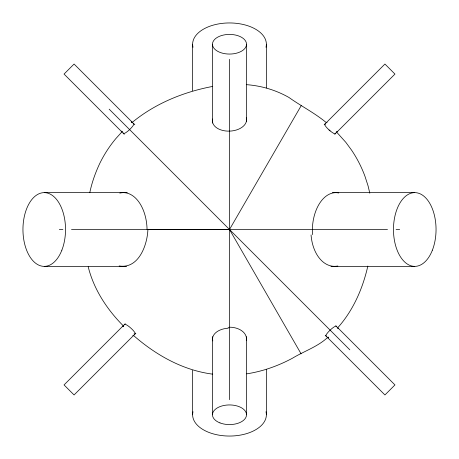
<?xml version="1.0" encoding="UTF-8"?>
<svg xmlns="http://www.w3.org/2000/svg" width="459" height="459" viewBox="0 0 459 459"><rect width="100%" height="100%" fill="white"/><g stroke="black" fill="none" stroke-linecap="round" stroke-linejoin="round"><path stroke-width="0.69" d="M147.896 229.5C147.35 245.112 138.595 269.192 119.156 265.962M89.775 192.734C91.863 182.596 95.363 172.779 99.769 163.421A122.06 122.06 0 0 1 115.714 138.756L122.455 131.291M367.831 266.077C362.794 288.43 353.304 310.175 338.013 327.456M301.081 353.809L229.5 229.5L301.368 105.358M337.881 328.443L338.145 328.133L337.83 328.386M121.853 131.119L121.492 131.504L121.819 131.257M328.311 337.572L327.961 337.939L328.369 337.635M131.521 122.255L131.888 121.87L131.463 122.197M125.284 323.687L64.042 384.929L74.071 394.958L135.818 333.211M324.192 124.779L384.929 64.042L394.958 74.071L334.726 134.303M328.162 336.998C317.886 346.74 304.231 351.078 292.354 358.272C278.131 365.909 262.726 371.377 246.758 373.838M132.054 122.524C155.027 103.527 183.577 91.915 212.706 86.418M44.236 192.631L127.321 192.631M332.396 192.631L414.764 192.631M59.326 229.5L62.906 229.5M71.506 229.5L387.494 229.5M396.094 229.5L399.674 229.5M44.236 266.369L126.604 266.369M330.962 266.369L414.764 266.369M147.907 229.402L229.5 229.5M246.271 84.645C261.223 85.707 275.945 90.062 288.981 97.492C301.282 106.253 314.897 113.052 326.515 122.8M326.745 122.237L327.066 122.49M133.087 335.833L132.88 335.558M133.271 335.254C154.436 353.837 179.762 368.617 207.807 373.414A122.06 122.06 0 0 0 212.706 374.154M336.786 131.475L337.204 131.808L336.935 131.504M123.236 326.504L122.817 326.171L123.178 326.561M134.808 124.779L74.071 64.042L64.042 74.071L124.274 134.303M335.741 325.712L394.958 384.929L384.929 394.958L325.207 335.231M109.167 109.167L349.833 349.833M336.659 132.14L345.868 142.388L351.594 150.185A122.06 122.06 0 0 1 364.98 176.331L368.072 185.901L369.805 193.199M123.672 326.223C107.211 309.768 93.843 289.56 88.203 266.777M266.369 44.236L266.369 87.927M266.369 369.638L266.369 414.764M246.517 44.236A17.017 9.823 0 0 1 220.991 52.745A17.017 9.823 0 0 1 220.991 35.727A17.017 9.823 0 0 1 246.517 44.236L246.517 121.589M246.517 336.694L246.517 414.764M229.5 59.326L229.5 399.674M212.483 44.236L212.483 123.023M212.483 336.694L212.483 414.764M192.631 44.236L192.631 90.79M192.631 370.356L192.631 414.764M193.004 47.266A36.869 21.286 0 0 1 229.5 22.95A36.869 21.286 0 0 1 265.996 47.266M265.996 411.734A36.869 21.286 0 0 1 229.5 436.05A36.869 21.286 0 0 1 193.004 411.734M124.469 324.811A7.155 1.44 41.9 0 1 131.446 328.644A7.155 1.44 41.9 0 1 134.057 333.836M326.567 336.183A7.183 1.475 -43.4 0 1 330.17 330.084A7.183 1.475 -43.4 0 1 336.441 326.865M335.443 133.012A7.189 1.463 42 0 1 328.942 129.834A7.189 1.463 42 0 1 325.666 124.096M330.078 130.872A6.971 1.475 42.4 0 1 329.04 129.96M133.07 123.609A7.172 1.463 -43.3 0 1 129.679 129.541A7.172 1.463 -43.3 0 1 123.305 132.875M246.288 117.814A17.092 10.832 -2.9 0 1 229.661 131.125A17.092 10.832 -2.9 0 1 212.649 119.013M228.1 327.726A16.983 10.689 -0.4 0 1 229.5 327.68M229.506 327.192A17.092 11.739 -0.5 0 1 246.294 340.641M212.787 340.922A17.081 10.764 -0.4 0 1 228.163 328.219M312.47 234.629A36.921 22.738 -88.2 0 1 338.799 192.981M337.853 265.996A36.972 24.516 -87.5 0 1 311.053 234.951M119.788 193.113A36.955 23.053 88.5 0 1 147.058 229.414M219.964 422.9A17.017 9.823 0 0 0 246.472 415.464A17.017 9.823 0 0 0 222.064 405.922A17.017 9.823 0 0 0 219.964 422.9M432.389 250.166A36.869 21.286 -90 0 0 416.279 192.723A36.869 21.286 -90 0 0 395.612 245.611A36.869 21.286 -90 0 0 432.389 250.166M61.867 250.166A36.869 21.286 -90 0 0 45.757 192.723A36.869 21.286 -90 0 0 25.09 245.611A36.869 21.286 -90 0 0 61.867 250.166"/></g></svg>
